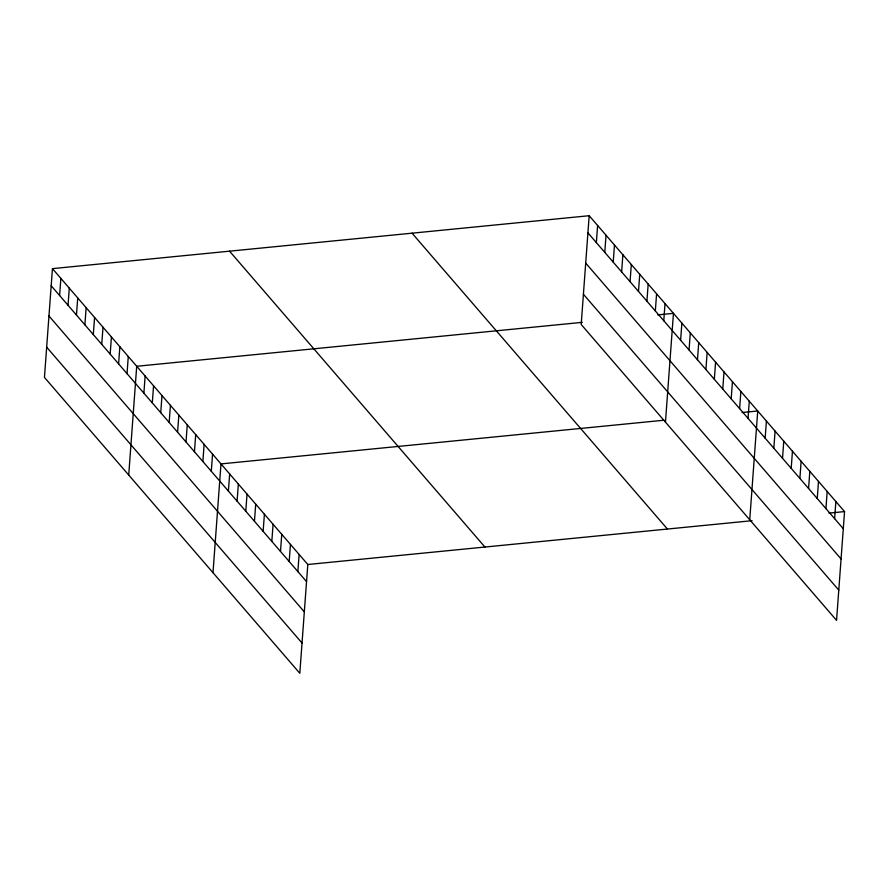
<?xml version="1.0" encoding="UTF-8"?>
<svg xmlns="http://www.w3.org/2000/svg" width="889" height="889" viewBox="0 0 889 889"><rect width="100%" height="100%" fill="white"/><g stroke="black" fill="none" stroke-linecap="round" stroke-linejoin="round"><path stroke-width="1.33" d="M52.44 268.634L44.45 377.414L299.815 673.284L307.805 564.504L52.44 268.634L589.185 215.716L844.55 511.586L836.56 620.366L581.195 324.496L589.185 215.716M59.607 295.526L60.863 278.401M68.031 305.294L69.298 288.169M76.465 315.05L77.721 297.926M84.888 324.818L86.144 307.694M93.312 334.575L94.578 317.451M101.746 344.343L103.002 327.219M110.169 354.111L111.425 336.987M118.593 363.868L119.859 346.743M127.027 373.636L128.283 356.511M128.727 475.048L136.706 366.279L582.284 322.34M143.885 393.16L145.14 376.036M152.308 402.928L153.564 385.804M160.731 412.685L161.987 395.561M169.166 422.453L170.421 405.328M177.589 432.221L178.845 415.096M186.012 441.977L187.268 424.853M194.447 451.745L195.702 434.621M202.87 461.502L204.126 444.378M211.293 471.27L212.56 454.146M212.993 572.683L220.983 463.914L663.95 420.23M228.406 491.095L229.662 473.97M237.085 501.152L238.352 484.027M245.775 511.208L247.031 494.084M254.454 521.265L255.71 504.141M263.133 531.333L264.4 514.209M271.823 541.39L273.079 524.266M280.502 551.447L281.757 534.322M289.181 561.504L290.447 544.379M297.871 571.571L299.126 554.447M596.352 242.608L597.608 225.484M604.776 252.376L606.031 235.252M613.21 262.133L614.466 245.008M621.633 271.901L622.889 254.776M630.057 281.657L631.312 264.533M638.491 291.425L639.747 274.301M646.914 301.193L648.17 284.069M655.337 310.95L656.593 293.826M663.772 320.718L665.028 303.594M665.461 422.131L673.451 313.35L657.827 314.895M680.618 340.243L681.874 323.118M689.053 350.01L690.309 332.886M697.476 359.767L698.732 342.643M705.899 369.535L707.166 352.411M714.334 379.292L715.589 362.179M722.757 389.06L724.013 371.935M731.18 398.828L732.447 381.703M739.615 408.584L740.87 391.46M748.038 418.352L749.294 401.228M749.738 519.765L757.728 410.996L742.093 412.529M765.151 438.177L766.407 421.053M773.83 448.234L775.086 431.109M782.52 458.291L783.776 441.166M791.199 468.347L792.455 451.223M799.878 478.415L801.133 461.291M808.568 488.472L809.823 471.348M817.247 498.529L818.502 481.405M825.925 508.586L827.181 491.461M834.615 518.654L835.871 501.529M307.805 564.504L752.083 520.698M828.926 513.12L844.55 511.586M587.918 232.84L843.294 528.711M585.707 263.088L841.072 558.959M583.417 294.248L838.783 590.118M412.052 233.185L667.428 529.044M229.562 251.176L484.927 547.035M51.184 285.758L306.549 581.628M48.962 316.006L304.327 611.876M46.672 347.166L302.038 643.036"/></g></svg>
